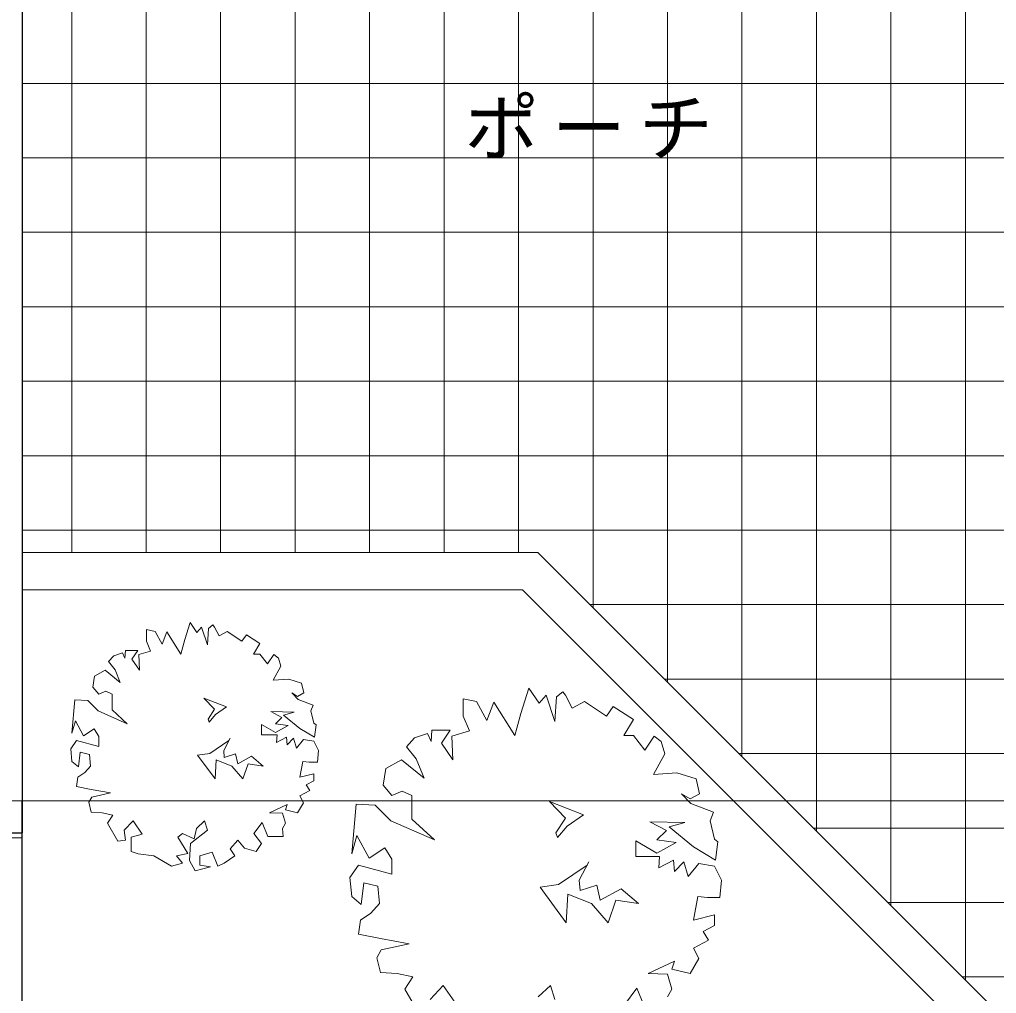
# Model space of a CAD drawing. Units: millimetres at full size, sheet at 1:100; details may follow other scales. Extents: x -20000 to 20000, y -13850 to 13850.
# Drawn here: x -5900 to -1965, y -4627 to -703 of the extents above; entities that cross this region are included whole.
import ezdxf

# ---------------------------------------------------------------- set-up
doc = ezdxf.new("R2010")
doc.units = ezdxf.units.MM
doc.header["$LTSCALE"] = 100
for name, color, linetype, lineweight in [('0-0_基準線', 5, 'Continuous', 9), ('0-1_仕上げ', 7, 'Continuous', 25), ('0-8_その他', 134, 'Continuous', 9), ('0-C_ハッチング', 134, 'Continuous', 9)]:
    doc.layers.add(name, color=color, linetype=linetype, lineweight=lineweight)
doc.layers.add('0-A_文字', color=7, linetype='Continuous')
doc.styles.add('ＭＳ ゴシック', font='')
doc.styles.get('ＭＳ ゴシック').set_extended_font_data('MS Gothic')

msp = doc.modelspace()

# ---------------------------------------------------------------- linework, layer by layer
at = {"layer": '0-0_基準線', "color": 1}
msp.add_line((-14000, -3850), (14500, -3850), dxfattribs=at)
at = {"layer": '0-1_仕上げ'}
for p, q in [((-5890, 3780), (-5890, -3980)), ((-5890, -5960), (-5890, -3850))]:
    msp.add_line(p, q, dxfattribs=at)
at = {"layer": '0-8_その他', "color": 2, "lineweight": 13}
for p, q in [((-5890, -2850), (-3812.4, -2850)), ((-3812.4, -2850), (-1890, -4772.4)), ((-5890, -3000), (-3874.5, -3000)), ((-3874.5, -3000), (-2040, -4834.5))]:
    msp.add_line(p, q, dxfattribs=at)
at = {"layer": '0-8_その他'}
for points in [[(-5581, -3591.6), (-5599.8, -3561.1), (-5641.9, -3589.2), (-5674.7, -3528.3), (-5688.8, -3577.5), (-5677, -3444), (-5625.5, -3446.4), (-5583.4, -3488.5), (-5466.3, -3540.1), (-5527.2, -3483.8), (-5527.2, -3420.6), (-5552.9, -3408.9), (-5581, -3420.6), (-5604.4, -3392.5), (-5597.4, -3348), (-5555.3, -3324.6), (-5494.4, -3373.8), (-5515.4, -3322.2), (-5541.2, -3289.5), (-5520.1, -3266), (-5485, -3254.3), (-5475.6, -3275.4), (-5473.3, -3245), (-5424.1, -3245), (-5447.5, -3280.1), (-5417.1, -3324.6), (-5419.4, -3261.4), (-5372.6, -3247.3), (-5389, -3207.5), (-5389, -3160.6), (-5353.8, -3167.7), (-5325.7, -3219.2), (-5307, -3170), (-5250.8, -3259), (-5234.4, -3200.5), (-5213.3, -3132.5), (-5185.2, -3172.4), (-5166.5, -3151.3), (-5143.1, -3221.5), (-5138.4, -3156)], [(-5138.4, -3156), (-5122, -3141.9), (-5115, -3151.3)], [(-5115, -3151.3), (-5096.2, -3186.4), (-5063.4, -3167.7), (-5004.9, -3207.5), (-4986.1, -3181.7), (-4932.3, -3216.9), (-4958, -3259), (-4932.3, -3259), (-4901.8, -3298.8), (-4876.1, -3261.4), (-4857.3, -3275.4), (-4848, -3308.2), (-4878.4, -3364.4), (-4815.2, -3359.7), (-4763.7, -3376.1), (-4754.3, -3415.9), (-4780, -3430), (-4803.5, -3415.9), (-4777.7, -3441.7), (-4716.8, -3465.1), (-4726.2, -3488.5), (-4714.5, -3537.7), (-4705.1, -3544.7), (-4712.1, -3593.9), (-4770.7, -3558.8), (-4836.3, -3504.9), (-4794.1, -3493.2), (-4887.8, -3490.9), (-4843.3, -3514.3), (-4869, -3540.1), (-4817.5, -3547.1), (-4869, -3575.2), (-4925.3, -3542.4), (-4925.3, -3584.6), (-4862, -3584.6), (-4864.4, -3615), (-4824.5, -3593.9), (-4822.2, -3624.4), (-4796.4, -3598.6), (-4784.7, -3638.4)], [(-4400.6, -4085.5), (-4428.7, -4039.9), (-4492, -4082), (-4541.2, -3990.7), (-4562.2, -4064.5), (-4544.7, -3864.2), (-4467.4, -3867.7), (-4404.1, -3931), (-4228.5, -4008.2), (-4319.8, -3923.9), (-4319.8, -3829.1), (-4358.5, -3811.5), (-4400.6, -3829.1), (-4435.8, -3786.9), (-4425.2, -3720.2), (-4362, -3685), (-4270.7, -3758.8), (-4302.3, -3681.5), (-4340.9, -3632.4), (-4309.3, -3597.2), (-4256.6, -3579.7), (-4242.5, -3611.3), (-4239, -3565.6), (-4165.3, -3565.6), (-4200.4, -3618.3), (-4154.7, -3685), (-4158.2, -3590.2), (-4088, -3569.1), (-4112.6, -3509.4), (-4112.6, -3439.1), (-4059.9, -3449.7), (-4017.7, -3527), (-3989.6, -3453.2), (-3905.3, -3586.7), (-3880.7, -3498.9), (-3849.1, -3397), (-3806.9, -3456.7), (-3778.8, -3425.1), (-3743.7, -3530.5), (-3736.7, -3432.1)], [(-3736.7, -3432.1), (-3712.1, -3411), (-3701.5, -3425.1)], [(-3701.5, -3425.1), (-3673.4, -3477.8), (-3624.3, -3449.7), (-3536.4, -3509.4), (-3508.3, -3470.8), (-3427.5, -3523.4), (-3466.2, -3586.7), (-3427.5, -3586.7), (-3381.9, -3646.4), (-3343.2, -3590.2), (-3315.1, -3611.3), (-3301.1, -3660.5), (-3346.7, -3744.8), (-3251.9, -3737.7), (-3174.6, -3762.3), (-3160.5, -3822.1), (-3199.2, -3843.1), (-3234.3, -3822.1), (-3195.7, -3860.7), (-3104.3, -3895.8), (-3118.4, -3931), (-3100.8, -4004.7), (-3086.8, -4015.3), (-3097.3, -4089), (-3185.1, -4036.3), (-3283.5, -3955.5), (-3220.3, -3938), (-3360.8, -3934.5), (-3294, -3969.6), (-3332.7, -4008.2), (-3255.4, -4018.8), (-3332.7, -4060.9), (-3417, -4011.8), (-3417, -4075), (-3322.1, -4075), (-3325.6, -4120.7), (-3265.9, -4089), (-3262.4, -4134.7), (-3223.8, -4096.1), (-3206.2, -4155.8)], [(-5211, -4022.5), (-5143.1, -3968.6), (-5154.8, -3931.2), (-5187.6, -3961.6), (-5196.9, -4003.8), (-5243.8, -3982.7), (-5262.5, -3996.8), (-5222.7, -4062.3), (-5267.2, -4071.7), (-5243.8, -4102.1), (-5288.3, -4113.9), (-5358.5, -4071.7), (-5421.8, -4064.7), (-5449.9, -4055.3), (-5449.9, -3996.8), (-5405.4, -3985), (-5442.8, -3931.2), (-5478, -3968.6), (-5473.3, -4008.5), (-5503.7, -4013.1), (-5545.9, -3940.5), (-5524.8, -3907.8), (-5567, -3898.4), (-5611.5, -3896), (-5620.8, -3856.2), (-5609.1, -3835.2), (-5534.2, -3818.8), (-5611.5, -3804.7), (-5670, -3793), (-5665.3, -3755.5), (-5637.2, -3736.8), (-5613.8, -3711), (-5618.5, -3664.2), (-5656, -3654.8), (-5663, -3713.4), (-5688.8, -3692.3), (-5693.4, -3640.8), (-5670, -3608), (-5581, -3631.4), (-5581, -3591.6)], [(-4784.7, -3638.4), (-4756.6, -3603.3), (-4714.5, -3610.3), (-4695.7, -3647.8), (-4700.4, -3694.6), (-4733.2, -3694.6), (-4759, -3692.3), (-4770.7, -3755.5), (-4714.5, -3741.5), (-4714.5, -3769.6), (-4744.9, -3786), (-4730.9, -3809.4), (-4770.7, -3830.5), (-4756.6, -3858.6), (-4780, -3898.4), (-4829.2, -3886.7), (-4822.2, -3865.6), (-4892.5, -3898.4), (-4840.9, -3900.7), (-4829.2, -3940.5), (-4840.9, -3961.6), (-4838.6, -3994.4), (-4899.5, -3994.4), (-4922.9, -3938.2), (-4955.7, -3982.7), (-4925.3, -4022.5), (-4946.3, -4055.3), (-4993.2, -4041.3), (-5021.3, -4008.5), (-5051.7, -4043.6), (-5033, -4071.7), (-5075.1, -4102.1), (-5100.9, -4113.9), (-5124.3, -4057.6), (-5173.5, -4071.7), (-5173.5, -4109.2), (-5131.3, -4116.2), (-5192.2, -4132.6), (-5215.7, -4090.4), (-5211, -4022.5)], [(-5056.4, -3608), (-5133.7, -3659.5), (-5182.9, -3666.5), (-5112.6, -3762.5), (-5107.9, -3685.3), (-5044.7, -3711), (-5000.2, -3762.5), (-4979.1, -3701.7), (-4918.2, -3711), (-4965.1, -3671.2), (-5021.3, -3701.7), (-5030.6, -3661.8), (-5075.1, -3675.9), (-5077.5, -3647.8), (-5051.7, -3598.6)], [(-4284.7, -4717.9), (-4347.9, -4609), (-4316.3, -4559.8), (-4379.6, -4545.7), (-4446.3, -4542.2), (-4460.4, -4482.5), (-4442.8, -4450.9), (-4330.4, -4426.3), (-4446.3, -4405.2), (-4534.1, -4387.7), (-4527.1, -4331.4), (-4484.9, -4303.3), (-4449.8, -4264.7), (-4456.8, -4194.4), (-4513.1, -4180.4), (-4523.6, -4268.2), (-4562.2, -4236.6), (-4569.3, -4159.3), (-4534.1, -4110.1), (-4400.6, -4145.3), (-4400.6, -4085.5)], [(-3613.7, -4110.1), (-3729.6, -4187.4), (-3803.4, -4197.9), (-3698, -4342), (-3691, -4226.1), (-3596.1, -4264.7), (-3529.4, -4342), (-3497.8, -4250.6), (-3406.4, -4264.7), (-3476.7, -4205), (-3561, -4250.6), (-3575.1, -4190.9), (-3641.8, -4212), (-3645.3, -4169.8), (-3606.7, -4096.1)], [(-3206.2, -4155.8), (-3164, -4103.1), (-3100.8, -4113.6), (-3072.7, -4169.8), (-3079.7, -4240.1), (-3128.9, -4240.1), (-3167.6, -4236.6), (-3185.1, -4331.4), (-3100.8, -4310.4), (-3100.8, -4352.5), (-3146.5, -4377.1), (-3125.4, -4412.2), (-3185.1, -4443.9), (-3164, -4486), (-3199.2, -4545.7), (-3273, -4528.2), (-3262.4, -4496.6), (-3367.8, -4545.7), (-3290.5, -4549.3), (-3273, -4609), (-3290.5, -4640.6)], [(-4137.2, -4675.7), (-4193.4, -4594.9), (-4246.1, -4651.1)], [(-3743.7, -4651.1), (-3761.3, -4594.9), (-3810.4, -4640.6)], [(-3378.3, -4689.8), (-3413.5, -4605.5), (-3462.7, -4672.2)]]:
    msp.add_lwpolyline(points, dxfattribs=at)
for points in [[(-5136, -3533), (-5110.3, -3502.6), (-5065.8, -3472.1), (-5157.1, -3437), (-5115, -3481.5), (-5140.7, -3521.3)], [(-3733.2, -3997.7), (-3694.5, -3952), (-3627.8, -3906.4), (-3764.8, -3853.7), (-3701.5, -3920.4), (-3740.2, -3980.1)]]:
    msp.add_lwpolyline(points, close=True, dxfattribs=at)
at = {"layer": '0-C_ハッチング'}
for p, q in [((-5690, -2850), (-5690, 3530)), ((-5690, -2850), (-5690, 3530)), ((-5390, -2850), (-5390, 3530)), ((-5390, -2850), (-5390, 3530)), ((-5090, -2850), (-5090, 3530)), ((-5090, -2850), (-5090, 3530)), ((-4790, -2850), (-4790, 3530)), ((-4790, -2850), (-4790, 3530)), ((-4490, -2850), (-4490, 3530)), ((-4490, -2850), (-4490, 3530)), ((-4190, -2850), (-4190, 3530)), ((-4190, -2850), (-4190, 3530)), ((-3890, -2850), (-3890, 3530)), ((-3890, -2850), (-3890, 3530)), ((-3590, -3072.4), (-3590, 3530)), ((-3590, -3072.4), (-3590, 3530)), ((-3290, -3372.4), (-3290, 3530)), ((-3290, -3372.4), (-3290, 3530)), ((-2990, -3672.4), (-2990, 3530)), ((-2990, -3672.4), (-2990, 3530)), ((-2690, -3972.4), (-2690, 3530)), ((-2690, -3972.4), (-2690, 3530)), ((-2390, -4272.4), (-2390, 3530)), ((-2390, -4272.4), (-2390, 3530)), ((-2090, -4572.4), (-2090, 3530)), ((-2090, -4572.4), (-2090, 3530)), ((-5890, -960), (-45.6, -960)), ((-5890, -960), (-45.6, -960)), ((-5890, -1260), (254.4, -1260)), ((-5890, -1260), (254.4, -1260)), ((-5890, -1560), (554.4, -1560)), ((-5890, -1560), (554.4, -1560)), ((-5890, -1860), (854.4, -1860)), ((-5890, -1860), (854.4, -1860)), ((-5890, -2160), (1154.4, -2160)), ((-5890, -2160), (1154.4, -2160)), ((-5890, -2460), (1454.4, -2460)), ((-5890, -2460), (1454.4, -2460)), ((-5890, -2760), (1754.4, -2760)), ((-5890, -2760), (1754.4, -2760)), ((-3602.4, -3060), (2054.4, -3060)), ((-3602.4, -3060), (2054.4, -3060)), ((-3302.4, -3360), (2354.4, -3360)), ((-3302.4, -3360), (2354.4, -3360)), ((-3002.4, -3660), (2654.4, -3660)), ((-3002.4, -3660), (2654.4, -3660)), ((-2702.4, -3960), (2954.4, -3960)), ((-2702.4, -3960), (2954.4, -3960)), ((-2402.4, -4260), (14110, -4260)), ((-2402.4, -4260), (14110, -4260)), ((-2102.4, -4560), (14110, -4560)), ((-2102.4, -4560), (14110, -4560))]:
    msp.add_line(p, q, dxfattribs=at)
at = {"layer": '0-C_ハッチング', "color": 7, "lineweight": 25}
msp.add_line((-5970, -3980), (-5890, -3980), dxfattribs=at)
at = {"layer": '0-C_ハッチング', "color": 3, "lineweight": 13}
for p, q in [((-5960, -4000), (-5890, -4000)), ((-5890, -3980), (-5890, -4015))]:
    msp.add_line(p, q, dxfattribs=at)
at = {"layer": '0-C_ハッチング', "color": 4}
msp.add_line((-5890, -5960), (-5890, -4015), dxfattribs=at)

# ---------------------------------------------------------------- texts
at = {"layer": '0-A_文字', "insert": (-4107.7, -1261.3), "char_height": 219.9, "attachment_point": 7, "style": 'ＭＳ ゴシック'}
msp.add_mtext('\\T1.17;ポーチ', dxfattribs=at)

doc.saveas('drawing.dxf')
